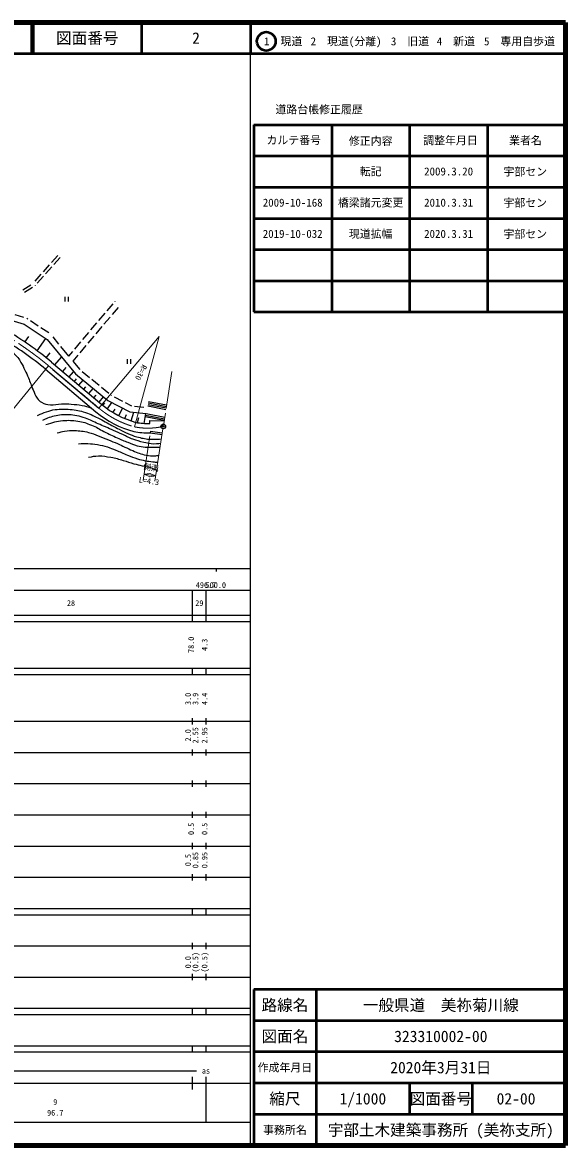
# Model space of a CAD drawing. Units: millimetres, scale not verified. Extents: x 40000 to 680000, y 20000 to 380000.
# Drawn here: x 505834 to 680000, y 20000 to 380000 of the extents above; entities that cross this region are included whole.
import ezdxf
from ezdxf.enums import TextEntityAlignment as Align

# ---------------------------------------------------------------- set-up
doc = ezdxf.new("R2010")
doc.units = ezdxf.units.MM
doc.header["$LTSCALE"] = 1000
doc.header["$PDMODE"] = 32
doc.header["$PDSIZE"] = 500
doc.linetypes.add('CHAIN', pattern=[18.5, 12, -1.5, 3.5, -1.5])
for name, color, linetype, lineweight in [('S-BGD', 7, 'Continuous', 25), ('S-BMK', 2, 'CHAIN', 13), ('S-BMK-SRVR', 3, 'Continuous', 25), ('S-STR-HTXT', 7, 'Continuous', 13), ('S-TTL', 2, 'Continuous', 140), ('S-TTL-BAND', 7, 'Continuous', 25), ('S-TTL-FRAM', 2, 'Continuous', 50), ('S-TTL-LINE', 7, 'Continuous', 50)]:
    doc.layers.add(name, color=color, linetype=linetype, lineweight=lineweight)
doc.layers.add('S-OTRS', color=6, linetype='Continuous')
doc.layers.add('S-TTL-TXT', color=7, linetype='Continuous')
doc.styles.add('@ＭＳ ゴシック', font='')
doc.styles.add('ＭＳ ゴシック', font='')
doc.styles.get('@ＭＳ ゴシック').set_extended_font_data('@MS Gothic')
doc.styles.get('ＭＳ ゴシック').set_extended_font_data('MS Gothic')

msp = doc.modelspace()

# ---------------------------------------------------------------- linework, layer by layer
at = {"layer": 'S-BGD'}
for p, q in [((515193, 303095), (517185, 305339)), ((517905, 304657), (515913, 302414)), ((509882, 297113), (511873, 299356)), ((512537, 300104), (514529, 302347)), ((515249, 301666), (513257, 299423)), ((505998, 294284), (508518, 295913)), ((509938, 295684), (509869, 295606)), ((512593, 298675), (510601, 296431)), ((509029, 295063), (506510, 293435)), ((519398, 292065), (519398, 290565)), ((520523, 292065), (520523, 290565)), ((532953, 287538), (534887, 289831)), ((536494, 288635), (534560, 286341)), ((535531, 290596), (535609, 290688)), ((497511, 285942), (506427, 283287)), ((506328, 285403), (503453, 286259)), ((507599, 284909), (507287, 285118)), ((530374, 284480), (532308, 286773)), ((533915, 285577), (531982, 283283)), ((506427, 283287), (513725, 278411)), ((510925, 282687), (508431, 284353)), ((514251, 280465), (511757, 282131)), ((527796, 281421), (529730, 283715)), ((531337, 282519), (529403, 280225)), ((506593, 277562), (507829, 279374)), ((510599, 274708), (513372, 278646)), ((513725, 278411), (522803, 267360)), ((517554, 276901), (515649, 279219)), ((522639, 275305), (524573, 277599)), ((525218, 278363), (527152, 280657)), ((528759, 279460), (526825, 277167)), ((513461, 272515), (514716, 274103)), ((520727, 273038), (518188, 276128)), ((520727, 273038), (521995, 274541)), ((526180, 276402), (524247, 274109)), ((515186, 271126), (531325, 257518)), ((516250, 270229), (518375, 272750)), ((523602, 273344), (522018, 271466)), ((522018, 271466), (524224, 268782)), ((539398, 272065), (539398, 270565)), ((540523, 272065), (540523, 270565)), ((513268, 268819), (529392, 255225)), ((515617, 268800), (530359, 256372)), ((518771, 268104), (519833, 269364)), ((520826, 266371), (522239, 268047)), ((522803, 267360), (533255, 258794)), ((524997, 268148), (527317, 266246)), ((522502, 264958), (523208, 265796)), ((523936, 263749), (525273, 265335)), ((525522, 262411), (526191, 263205)), ((528091, 265612), (530411, 263711)), ((531185, 263077), (533505, 261175)), ((527131, 261055), (528506, 262686)), ((528762, 259680), (529450, 260495)), ((530393, 258304), (531807, 259981)), ((534278, 260541), (534359, 260475)), ((535248, 260017), (537915, 258643)), ((531631, 257264), (532293, 258072)), ((533072, 256158), (534503, 258151)), ((533255, 258794), (540225, 255203)), ((534853, 254978), (535521, 256073)), ((536716, 253935), (537962, 256369)), ((538803, 258185), (540814, 257149)), ((541808, 257036), (544789, 256700)), ((546008, 257058), (551844, 255942)), ((546102, 257549), (551920, 256436)), ((546196, 258040), (551997, 256931)), ((546290, 258531), (552073, 257425)), ((538653, 253034), (539205, 254348)), ((540225, 255203), (545539, 254602)), ((540652, 252281), (541578, 255050)), ((542713, 251721), (543124, 253348)), ((544836, 251489), (545383, 254620)), ((545213, 253647), (551310, 252480)), ((545299, 254139), (551387, 252975)), ((545539, 254602), (551463, 253469)), ((546701, 251465), (546673, 252364)), ((546673, 252364), (551297, 252256)), ((546868, 248961), (546796, 248466)), ((546796, 248466), (550606, 247910)), ((546868, 248961), (550682, 248404))]:
    msp.add_line(p, q, dxfattribs=at)
for centre, radius, start, end in [((438128, 177188), 121500, 50.63735, 59.05638), ((438128, 177188), 118500, 50.64707, 59.03417), ((549696, 279308), 28500, 229.86619, 254.76008), ((549696, 279308), 31500, 229.86619, 254.97962), ((546040, 272324), 23870, 259.11347, 271.81456), ((546040, 272324), 20870, 259.4082, 271.81456)]:
    msp.add_arc(centre, radius, start, end, dxfattribs=at)
for points, knots in [([(474648, 287264), (474927, 286445), (475090, 286047), (475628, 285445), (476256, 284744), (476807, 284514), (477699, 284214), (479224, 283702), (480204, 284069), (481810, 283975), (482671, 283925), (483163, 283988), (484014, 283847), (485176, 283654), (485822, 283500), (486956, 283179), (487697, 282969), (488098, 282808), (488830, 282570), (489753, 282270), (490281, 282132), (491193, 281802), (492189, 281442), (492758, 281253), (493702, 280773), (494807, 280210), (495378, 279806), (496442, 279169), (496921, 278882), (497208, 278749), (497663, 278427), (498686, 277704), (499253, 277287), (500215, 276486), (500782, 276013), (501081, 275727), (501631, 275235), (502206, 274720), (502550, 274454), (503098, 273911), (503603, 273409), (503889, 273126), (504333, 272569), (504779, 272009), (504984, 271660), (505345, 271043), (505895, 270105), (506149, 269549), (506617, 268568), (507075, 267610), (507336, 267075), (507745, 266096), (508362, 264620), (508577, 263739), (509226, 262277), (509707, 261192), (509880, 260514), (510587, 259560), (511033, 258957), (511346, 258634), (511991, 258252), (512973, 257670), (513655, 257518), (514793, 257418), (516174, 257297), (516943, 257675), (518329, 257714), (519569, 257748), (520268, 257746), (521506, 257657), (522872, 257558), (523646, 257518), (524988, 257242), (526181, 256997), (526615, 256862), (527992, 256405)], [0, 0, 0, 0, 1, 1, 1, 2, 2, 2, 3, 3, 3, 4, 4, 4, 5, 5, 5, 6, 6, 6, 7, 7, 7, 8, 8, 8, 9, 9, 9, 10, 10, 10, 11, 11, 11, 12, 12, 12, 13, 13, 13, 14, 14, 14, 15, 15, 15, 16, 16, 16, 17, 17, 17, 18, 18, 18, 19, 19, 19, 20, 20, 20, 21, 21, 21, 22, 22, 22, 23, 23, 23, 24, 24, 24, 25, 25, 25, 25]), ([(510686, 254004), (512000, 254616), (512404, 254810), (513557, 255188), (514631, 255540), (515240, 255758), (516362, 255905), (518204, 256148), (519267, 256111), (521120, 255965), (523063, 255812), (524164, 255598), (526011, 254975), (527880, 254345), (528859, 253801), (530625, 252923), (531561, 252458), (532060, 252149), (532981, 251656), (534496, 250846), (535339, 250380), (536868, 249595), (537946, 249042), (538537, 248699), (539652, 248225), (540734, 247765), (541348, 247514), (542481, 247201), (544045, 246769), (544945, 246552), (546562, 246428), (548053, 246314), (549835, 246466), (550391, 246513)], [0, 0, 0, 0, 1, 1, 1, 2, 2, 2, 3, 3, 3, 4, 4, 4, 5, 5, 5, 6, 6, 6, 7, 7, 7, 8, 8, 8, 9, 9, 9, 10, 10, 10, 11, 11, 11, 11]), ([(550155, 244984), (549505, 244917), (548316, 244796), (547147, 244917), (546181, 245016), (545650, 245155), (544708, 245388), (543343, 245724), (542576, 245919), (541256, 246402), (539936, 246885), (539263, 247316), (537979, 247889), (536826, 248403), (536172, 248673), (535020, 249189), (534032, 249631), (533488, 249901), (532498, 250339), (531580, 250745), (531055, 250947), (530133, 251345), (528530, 252037), (527674, 252530), (526035, 253133), (524967, 253526), (524353, 253725), (523236, 253944), (522309, 254126), (521779, 254189), (520836, 254243), (519862, 254298), (519310, 254279), (518338, 254188), (517428, 254102), (516918, 254020), (516031, 253802), (515172, 253591), (514692, 253451), (513869, 253128), (513233, 252879), (513010, 252777), (512273, 252413)], [0, 0, 0, 0, 1, 1, 1, 2, 2, 2, 3, 3, 3, 4, 4, 4, 5, 5, 5, 6, 6, 6, 7, 7, 7, 8, 8, 8, 9, 9, 9, 10, 10, 10, 11, 11, 11, 12, 12, 12, 13, 13, 13, 14, 14, 14, 14]), ([(513363, 251097), (515756, 251882), (516631, 252208), (518810, 252383), (520674, 252532), (521745, 252487), (523594, 252205), (525356, 251936), (526323, 251605), (527980, 250948), (529609, 250301), (530402, 249676), (531970, 248892), (533634, 248061), (534563, 247586), (536260, 246825), (537562, 246240), (538301, 245933), (539630, 245414), (540777, 244967), (541393, 244627), (542586, 244324), (543602, 244065), (544186, 243961), (545230, 243864), (545963, 243796), (546379, 243865), (547116, 243865), (548236, 243866), (549343, 243867), (549983, 243867)], [0, 0, 0, 0, 1, 1, 1, 2, 2, 2, 3, 3, 3, 4, 4, 4, 5, 5, 5, 6, 6, 6, 7, 7, 7, 8, 8, 8, 9, 9, 9, 10, 10, 10, 10]), ([(516939, 248408), (518046, 248719), (518394, 248803), (519346, 248961), (520553, 249162), (521247, 249237), (522471, 249198), (524278, 249140), (525309, 249037), (527060, 248583), (528289, 248264), (528934, 247938), (530120, 247484), (531406, 246991), (532115, 246685), (533394, 246171), (534521, 245718), (535163, 245488), (536280, 245009), (537227, 244603), (537744, 244344), (538681, 243913), (539659, 243464), (540184, 243159), (541181, 242754), (542832, 242084), (543758, 241648), (545507, 241302), (546583, 241090), (547214, 240995), (548306, 241095), (548809, 241141), (549040, 241184), (549584, 241284)], [0, 0, 0, 0, 1, 1, 1, 2, 2, 2, 3, 3, 3, 4, 4, 4, 5, 5, 5, 6, 6, 6, 7, 7, 7, 8, 8, 8, 9, 9, 9, 10, 10, 10, 11, 11, 11, 11]), ([(523787, 244948), (525210, 245032), (525637, 245057), (526822, 245007), (528011, 244958), (528680, 244896), (529852, 244694), (531130, 244474), (531845, 244318), (533082, 243933), (534147, 243601), (534725, 243354), (535760, 242938), (537243, 242341), (538039, 241921), (539524, 241328), (540768, 240831), (541458, 240523), (542740, 240135), (543687, 239848), (544228, 239712), (545202, 239531), (546145, 239356), (546678, 239279), (547632, 239177), (548258, 239110), (548623, 239083), (549238, 239038)], [0, 0, 0, 0, 1, 1, 1, 2, 2, 2, 3, 3, 3, 4, 4, 4, 5, 5, 5, 6, 6, 6, 7, 7, 7, 8, 8, 8, 9, 9, 9, 9]), ([(527041, 240620), (528438, 240926), (528937, 241004), (530170, 241053), (531759, 241115), (532652, 240892), (534217, 240611), (535779, 240329), (536632, 240058), (538162, 239635), (539515, 239260), (540242, 238948), (541592, 238563), (542610, 238272), (543182, 238115), (544214, 237879), (545248, 237642), (545878, 237718), (546883, 237379), (547681, 237111), (548364, 236746), (548845, 236489)], [0, 0, 0, 0, 1, 1, 1, 2, 2, 2, 3, 3, 3, 4, 4, 4, 5, 5, 5, 6, 6, 6, 7, 7, 7, 7])]:
    msp.add_open_spline(points, degree=3, knots=knots, dxfattribs=at)
at = {"layer": 'S-BMK'}
for p, q in [((514227, 269973), (530359, 256372)), ((553722, 268120), (551121, 251254)), ((550893, 249772), (548293, 232905))]:
    msp.add_line(p, q, dxfattribs=at)
for centre, radius, start, end in [((438128, 177188), 120000, 50.64217, 59.04538), ((549696, 279308), 30000, 229.86619, 254.69418), ((546040, 272324), 22370, 259.00865, 280.90746)]:
    msp.add_arc(centre, radius, start, end, dxfattribs=at)
at = {"layer": 'S-BMK-SRVR'}
msp.add_circle((551007, 250513), 750, dxfattribs=at)
msp.add_point((551007, 250513), dxfattribs=at)
at = {"layer": 'S-OTRS'}
msp.add_point((550583, 250615), dxfattribs=at)
at = {"layer": 'S-STR-HTXT'}
for p, q in [((530357, 256373), (549695, 279308)), ((549696, 279308), (541777, 250372)), ((495202, 246776), (514227, 269973)), ((546652, 247477), (544567, 233198)), ((546843, 235410), (544856, 235177)), ((544856, 235177), (548559, 234636)), ((544856, 235177), (546693, 234386)), ((546573, 234403), (548559, 234636)), ((548559, 234636), (546723, 235428))]:
    msp.add_line(p, q, dxfattribs=at)
at = {"layer": 'S-TTL'}
for p, q in [((680000, 380000), (40000, 380000)), ((680000, 20000), (680000, 380000)), ((40000, 20000), (680000, 20000))]:
    msp.add_line(p, q, dxfattribs=at)
at = {"layer": 'S-TTL-BAND'}
for p, q in [((579000, 20000), (579000, 370000)), ((40000, 205000), (579000, 205000)), ((568000, 205000), (568000, 204000)), ((68000, 198000), (579000, 198000)), ((560400, 188000), (560400, 198000)), ((564700, 188000), (564700, 198000)), ((40000, 190000), (579000, 190000)), ((40000, 188000), (579000, 188000)), ((40000, 173000), (579000, 173000)), ((560400, 171000), (560400, 173000)), ((564700, 171000), (564700, 173000)), ((40000, 171000), (579000, 171000)), ((40000, 156000), (579000, 156000)), ((560400, 155000), (560400, 157000)), ((564700, 155000), (564700, 157000)), ((46000, 146000), (579000, 146000)), ((560400, 145000), (560400, 147000)), ((564700, 145000), (564700, 147000)), ((560400, 135000), (560400, 137000)), ((564700, 135000), (564700, 137000)), ((52000, 136000), (579000, 136000)), ((46000, 126000), (579000, 126000)), ((560400, 125000), (560400, 127000)), ((564700, 125000), (564700, 127000)), ((52000, 116000), (579000, 116000)), ((560400, 115000), (560400, 117000)), ((564700, 115000), (564700, 117000)), ((46000, 106000), (579000, 106000)), ((560400, 105000), (560400, 107000)), ((564700, 105000), (564700, 107000)), ((40000, 96000), (579000, 96000)), ((40000, 94000), (579000, 94000)), ((560400, 94000), (560400, 96000)), ((564700, 94000), (564700, 96000)), ((49000, 84000), (579000, 84000)), ((560400, 83000), (560400, 85000)), ((564700, 83000), (564700, 85000)), ((40000, 74000), (579000, 74000)), ((560400, 73000), (560400, 75000)), ((564700, 73000), (564700, 75000)), ((40000, 64000), (579000, 64000)), ((40000, 62000), (579000, 62000)), ((560400, 62000), (560400, 64000)), ((564700, 62000), (564700, 64000)), ((40000, 52000), (579000, 52000)), ((560400, 50000), (560400, 52000)), ((564700, 50000), (564700, 52000)), ((40000, 50000), (579000, 50000)), ((71000, 44000), (561700, 44000)), ((40000, 40000), (579000, 40000)), ((560400, 38000), (560400, 42000)), ((564700, 27500), (564700, 42000)), ((68000, 27500), (579000, 27500))]:
    msp.add_line(p, q, dxfattribs=at)
at = {"layer": 'S-TTL-FRAM'}
for p, q in [((580000, 347197), (580000, 287197)), ((580000, 347197), (680000, 347197)), ((580000, 287197), (680000, 287197)), ((680000, 70000), (580000, 70000)), ((580000, 70000), (580000, 20000))]:
    msp.add_line(p, q, dxfattribs=at)
at = {"layer": 'S-TTL-LINE'}
for p, q in [((508747, 380000), (508747, 370000)), ((509247, 380000), (509247, 370000)), ((543997, 380000), (543997, 370000)), ((579000, 380000), (579000, 370000)), ((40000, 370000), (680000, 370000)), ((605000, 347197), (605000, 287197)), ((630000, 347197), (630000, 287197)), ((655000, 347197), (655000, 287197)), ((580000, 337197), (680000, 337197)), ((580000, 327197), (680000, 327197)), ((580000, 317197), (680000, 317197)), ((580000, 307197), (680000, 307197)), ((580000, 297197), (680000, 297197)), ((600000, 70000), (600000, 20000)), ((680000, 60000), (580000, 60000)), ((680000, 50000), (580000, 50000)), ((680000, 40000), (580000, 40000)), ((630000, 40000), (630000, 30000)), ((650000, 40000), (650000, 30000)), ((680000, 30000), (580000, 30000))]:
    msp.add_line(p, q, dxfattribs=at)
msp.add_circle((584031, 373958), 3000, dxfattribs=at)

# ---------------------------------------------------------------- texts
at = {"layer": 'S-STR-HTXT', "style": 'ＭＳ ゴシック'}
msp.add_text('\u3000\u3000\u3000\u3000R=30', height=1833, rotation=242.282, dxfattribs=at).set_placement((549872, 279215), align=Align.MIDDLE_LEFT)
msp.add_text('側溝', height=1833, rotation=351.695, dxfattribs=at).set_placement((546852, 235896), align=Align.BOTTOM_CENTER)
at = {"layer": 'S-STR-HTXT', "style": '@ＭＳ ゴシック'}
msp.add_text('L=4.3', height=1833, rotation=351.695, dxfattribs=at).set_placement((546563, 233917), align=Align.TOP_CENTER)
at = {"layer": 'S-TTL-BAND', "style": 'ＭＳ ゴシック'}
for s, p in [('496.7', (564700, 198195)), ('500.0', (567844, 198195)), ('28', (521400, 192405)), ('29', (562550, 192405)), ('as', (564700, 42500)), ('9', (516350, 32523)), ('96.7', (516350, 29033))]:
    msp.add_text(s, height=1833, dxfattribs=at).set_placement(p, align=Align.BOTTOM_CENTER)
for s, p in [('78.0', (561400, 180500)), ('4.3', (565700, 180500)), ('3.0', (560400, 163174)), ('3.9', (562770, 163174)), ('4.4', (565700, 163174)), ('2.0', (560400, 151500)), ('2.55', (562770, 151500)), ('2.95', (565700, 151500)), ('0.5', (561400, 121500)), ('0.5', (565700, 121500)), ('0.5', (560400, 111500)), ('0.85', (562770, 111500)), ('0.95', (565700, 111500)), ('0.0', (560400, 78764)), ('(0.5)', (562770, 78764)), ('(0.5)', (565700, 78764))]:
    msp.add_text(s, height=1833, rotation=90, dxfattribs=at).set_placement(p, align=Align.BOTTOM_CENTER)
at = {"layer": 'S-TTL-TXT', "style": 'ＭＳ ゴシック'}
for s, height, p in [('図面番号', 3666, (526622, 375000)), ('2', 3666, (561497, 375000)), ('1\u3000現道', 2566, (589448, 373958)), ('2\u3000現道(分離)', 2566, (609619, 373958)), ('3\u3000旧道', 2566, (630121, 373958)), ('4\u3000新道', 2566, (644824, 373958)), ('5\u3000専用自歩道', 2566, (665228, 373958)), ('道路台帳修正履歴', 2566, (600968, 352113)), ('カルテ番号', 2566, (592839, 342277)), ('修正内容', 2566, (617509, 342023)), ('調整年月日', 2566, (643089, 342197)), ('業者名', 2566, (667134, 342197)), ('転記', 2566, (617500, 332245)), ('2009.3.20', 2566, (642500, 332245)), ('宇部セン', 2566, (667077, 332189)), ('2009-10-168', 2566, (592500, 322245)), ('橋梁諸元変更', 2566, (617500, 322245)), ('2010.3.31', 2566, (642500, 322245)), ('宇部セン', 2566, (667077, 322189)), ('2019-10-032', 2566, (592500, 312245)), ('現道拡幅', 2566, (617500, 312245)), ('2020.3.31', 2566, (642500, 312245)), ('宇部セン', 2566, (667077, 312189)), ('路線名', 3666, (590000, 65000)), ('路線名', 3666, (590000, 65000)), ('一般県道\u3000美祢菊川線', 3666, (640000, 65000)), ('図面名', 3666, (590000, 55000)), ('図面名', 3666, (590000, 55000)), ('323310002-00', 3666, (640000, 55000)), ('2020年3月31日', 3666, (640000, 45000)), ('作成年月日', 2566, (590000, 45000)), ('作成年月日', 2566, (590000, 45000)), ('縮尺', 3666, (590000, 35000)), ('縮尺', 3666, (590000, 35000)), ('1/1000', 3666, (615000, 35000)), ('図面番号', 3666, (640000, 35000)), ('図面番号', 3666, (640000, 35000)), ('02-00', 3666, (664125, 35000)), ('事務所名', 2566, (590000, 25000)), ('事務所名', 2566, (590000, 25000)), ('宇部土木建築事務所 (美祢支所)', 3666, (640000, 25000))]:
    msp.add_text(s, height=height, dxfattribs=at).set_placement(p, align=Align.MIDDLE_CENTER)

doc.saveas('drawing.dxf')
